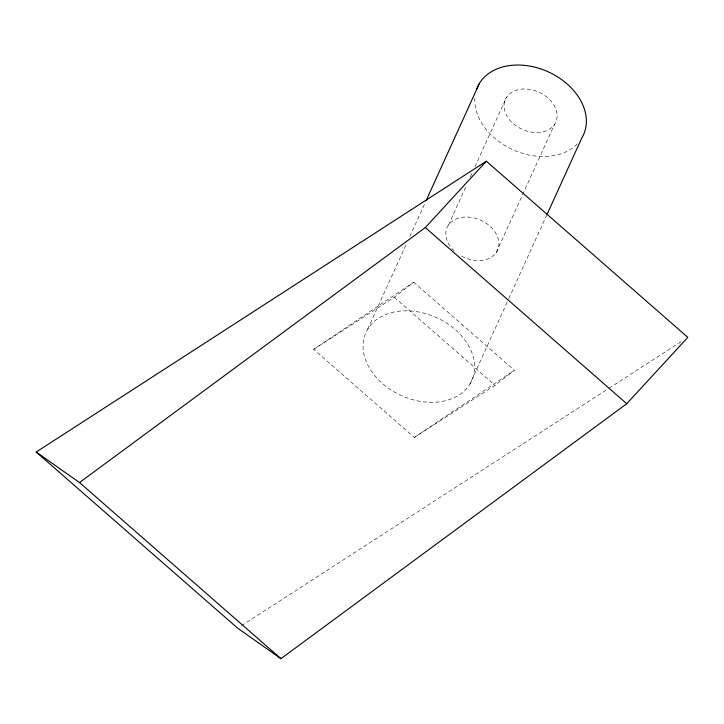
<?xml version="1.0" encoding="UTF-8"?>
<svg xmlns="http://www.w3.org/2000/svg" width="724" height="724" viewBox="0 0 724 724"><rect width="100%" height="100%" fill="white"/><g stroke="black" fill="none" stroke-linecap="round" stroke-linejoin="round"><path stroke-width="0.54" stroke-dasharray="3.62 2.71" d="M367.702 329.158L406.037 244.83M409.775 236.603L425.667 201.634M448.437 225.101L466.591 185.163M470.31 176.973L472.175 172.873M474.971 166.728L506.619 97.079M496.32 252.486L554.503 124.465A27.684 20.363 24.4 0 0 528.574 89.242A27.684 20.363 24.4 0 0 508.61 118.609A27.684 20.363 24.4 0 0 554.503 124.465M469.985 383.992A58.128 42.761 24.4 0 0 412.608 311.13A58.128 42.761 24.4 0 0 373.946 374.607A58.128 42.761 24.4 0 0 469.985 383.992L508.32 299.655M508.782 298.632L546.647 215.327M313.655 349.357L394.299 297.256L413.666 282.233L514.393 370.299L495.017 385.331L414.381 437.423L313.655 349.357L413.666 282.233M414.381 437.423L514.393 370.299M241.436 625.717L608.024 388.888M608.975 388.272L681.148 341.647M394.299 297.256L495.017 385.331M577.29 143.895A58.128 42.761 24.4 0 1 513.189 149.85A58.128 42.761 24.4 0 1 474.844 97.885M454.31 250.966A27.684 20.363 24.4 0 1 462.048 217.309A27.684 20.363 24.4 0 1 498.945 244.305A27.684 20.363 24.4 0 1 460.853 255.753"/><path stroke-width="1.09" d="M426.137 200.602L479.424 83.36M547.118 214.295L581.707 138.184A58.128 42.761 24.4 0 0 548.801 72.092A58.128 42.761 24.4 0 0 476.555 89.441M36.2 452.038L79.513 482.537L425.314 227.58L486.356 161.217L687.8 337.348L626.758 403.721L280.948 658.668L237.644 628.17L36.2 452.038L486.356 161.217M425.314 227.58L626.758 403.721M79.513 482.537L280.948 658.668"/></g></svg>
